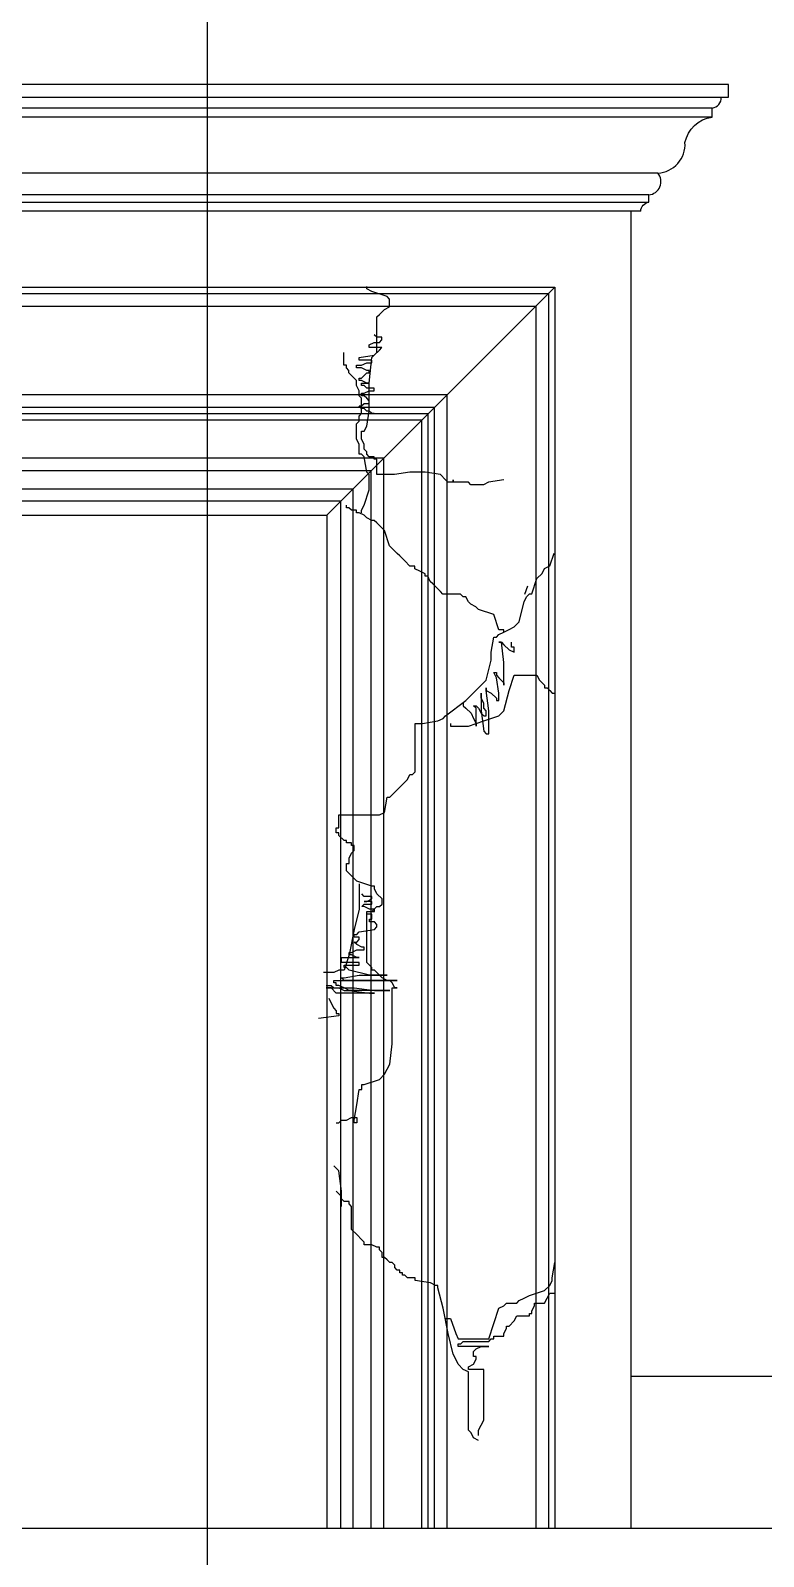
# Model space of a CAD drawing. Extents: x 413 to 4733, y 3071 to 7730.
# Drawn here: x 2938 to 3517, y 4114 to 5319 of the extents above; entities that cross this region are included whole.
import ezdxf

# ---------------------------------------------------------------- set-up
doc = ezdxf.new("R2010")
doc.units = 0
doc.header["$LTSCALE"] = 10
doc.header["$MEASUREMENT"] = 0
for name, color, linetype in [('3', 3, 'CONTINUOUS'), ('4', 4, 'CONTINUOUS'), ('7', 7, 'CONTINUOUS'), ('BH', 3, 'CONTINUOUS'), ('TEXT', 3, 'CONTINUOUS')]:
    doc.layers.add(name, color=color, linetype=linetype)

msp = doc.modelspace()

# ---------------------------------------------------------------- linework, layer by layer
at = {"layer": '3'}
for p, q in [((1820.6, 5266.2), (3483.5, 5266.2)), ((3476.3, 5257.6), (1827.8, 5257.6)), ((3476.3, 5250.5), (1827.8, 5250.5)), ((3433.5, 5206.2), (1870.6, 5206.2)), ((3426.3, 5189.1), (1877.8, 5189.1)), ((1877.8, 5183.3), (3426.3, 5183.3)), ((2111.2, 4957), (3192.8, 4957)), ((3192.8, 4136.2), (3192.8, 4957)), ((2120.8, 4947.4), (3183.2, 4947.4)), ((3183.2, 4136.2), (3183.2, 4947.4))]:
    msp.add_line(p, q, dxfattribs=at)
for points in [[(1957, 4136.2), (1957, 5111.2), (3347, 5111.2), (3347, 4136.2)], [(1967, 4136.2), (1967, 5101.2), (3337, 5101.2), (3337, 4136.2)], [(3267, 4136.2), (3267, 5031.2), (2037, 5031.2), (2037, 4136.2)], [(3257, 4136.2), (3257, 5021.2), (2047, 5021.2), (2047, 4136.2)], [(3247, 4136.2), (3247, 5011.2), (2057, 5011.2), (2057, 4136.2)], [(3217, 4136.2), (3217, 4981.2), (2087, 4981.2), (2087, 4136.2)], [(3207, 4136.2), (3207, 4971.2), (2097, 4971.2), (2097, 4136.2)]]:
    msp.add_lwpolyline(points, dxfattribs=at)
at = {"layer": '4'}
for p, q in [((3419.9, 5176.2), (1884.2, 5176.2)), ((3412, 5176.2), (3412, 4136.2)), ((3412, 4256.2), (4502, 4256.2)), ((802, 4136.2), (4502, 4136.2))]:
    msp.add_line(p, q, dxfattribs=at)
msp.add_lwpolyline([(3419.9, 5176.2, -0.340497), (3426.3, 5183.3), (3426.3, 5189.1, 0.611772), (3433.5, 5206.2, 0.417577), (3454.9, 5230.3, -0.315657), (3476.3, 5250.5), (3476.3, 5257.6, 0.406082), (3483.5, 5266.2), (3489.2, 5266.2), (3489.2, 5276.2), (1814.9, 5276.2), (1814.9, 5266.2), (1820.6, 5266.2, 0.406082), (1827.8, 5257.6), (1827.8, 5250.5, -0.315657), (1849.2, 5230.3, 0.417577), (1870.6, 5206.2, 0.611772), (1877.8, 5189.1), (1877.8, 5183.3, -0.340497), (1884.2, 5176.2)], format="xyb", dxfattribs=at)
for points in [[(1952, 4136.2), (1952, 5116.2), (3352, 5116.2), (3352, 4136.2)], [(2132, 4136.2), (2132, 4936.2), (3172, 4936.2), (3172, 4136.2)]]:
    msp.add_lwpolyline(points, dxfattribs=at)
at = {"layer": '7'}
msp.add_line((3172, 4936.2), (3352, 5116.2), dxfattribs=at)
msp.add_lwpolyline([(3252, 4136.2), (3252, 5016.2), (2052, 5016.2), (2052, 4136.2)], dxfattribs=at)
at = {"layer": 'BH', "color": 3}
for p, q in [((3203.5, 5114.7), (3203.5, 5116.7)), ((3207.5, 5112.7), (3203.5, 5114.7)), ((3219.6, 5108.7), (3207.5, 5112.7)), ((3213.5, 5094.6), (3217.6, 5098.6)), ((3217.6, 5098.6), (3221.6, 5100.6)), ((3221.6, 5106.7), (3219.6, 5108.7)), ((3221.6, 5100.6), (3221.6, 5106.7)), ((3211.5, 5092.6), (3213.5, 5094.6)), ((3211.5, 5064.5), (3211.5, 5092.6)), ((3211.5, 5076.6), (3209.5, 5078.6)), ((3215.5, 5076.6), (3211.5, 5076.6)), ((3213.5, 5072.5), (3215.5, 5074.5)), ((3215.5, 5074.5), (3215.5, 5076.6)), ((3185.5, 5054.5), (3185.5, 5064.5)), ((3197.5, 5060.5), (3209.5, 5062.5)), ((3205.5, 5070.5), (3209.5, 5072.5)), ((3205.5, 5068.5), (3205.5, 5070.5)), ((3215.5, 5068.5), (3205.5, 5068.5)), ((3207.5, 5060.5), (3209.5, 5062.5)), ((3209.5, 5072.5), (3213.5, 5072.5)), ((3209.5, 5062.5), (3213.5, 5066.5)), ((3209.5, 5062.5), (3211.5, 5064.5)), ((3213.5, 5066.5), (3215.5, 5068.5)), ((3187.5, 5054.5), (3185.5, 5054.5)), ((3187.5, 5052.5), (3187.5, 5054.5)), ((3189.5, 5050.4), (3187.5, 5052.5)), ((3189.5, 5048.4), (3189.5, 5050.4)), ((3195.5, 5054.5), (3199.5, 5054.5)), ((3195.5, 5052.5), (3195.5, 5054.5)), ((3199.5, 5052.5), (3195.5, 5052.5)), ((3197.5, 5058.5), (3197.5, 5060.5)), ((3207.5, 5058.5), (3197.5, 5058.5)), ((3199.5, 5054.5), (3203.5, 5056.5)), ((3203.5, 5050.4), (3199.5, 5052.5)), ((3203.5, 5056.5), (3207.5, 5056.5)), ((3205.5, 5050.4), (3203.5, 5050.4)), ((3205.5, 5040.4), (3207.5, 5060.5)), ((3205.5, 5048.4), (3205.5, 5050.4)), ((3207.5, 5056.5), (3207.5, 5058.5)), ((3191.5, 5046.4), (3189.5, 5048.4)), ((3193.5, 5044.4), (3191.5, 5046.4)), ((3195.5, 5042.4), (3193.5, 5044.4)), ((3195.5, 5038.4), (3195.5, 5042.4)), ((3197.5, 5034.4), (3195.5, 5038.4)), ((3197.5, 5044.4), (3199.5, 5044.4)), ((3197.5, 5042.4), (3197.5, 5044.4)), ((3199.5, 5042.4), (3197.5, 5042.4)), ((3199.5, 5044.4), (3203.5, 5048.4)), ((3203.5, 5040.4), (3199.5, 5042.4)), ((3199.5, 5040.4), (3205.5, 5040.4)), ((3199.5, 5038.4), (3199.5, 5040.4)), ((3201.5, 5038.4), (3199.5, 5038.4)), ((3203.5, 5036.4), (3201.5, 5038.4)), ((3203.5, 5048.4), (3205.5, 5048.4)), ((3205.5, 5040.4), (3203.5, 5040.4)), ((3205.5, 5018.3), (3205.5, 5040.4)), ((3197.5, 5030.4), (3197.5, 5034.4)), ((3199.5, 5028.4), (3197.5, 5030.4)), ((3199.5, 5032.4), (3201.5, 5032.4)), ((3199.5, 5030.4), (3199.5, 5032.4)), ((3201.5, 5030.4), (3199.5, 5030.4)), ((3199.5, 5016.3), (3199.5, 5028.4)), ((3201.5, 5032.4), (3205.5, 5034.4)), ((3203.5, 5028.4), (3201.5, 5030.4)), ((3209.5, 5036.4), (3203.5, 5036.4)), ((3205.5, 5026.4), (3203.5, 5028.4)), ((3205.5, 5034.4), (3209.5, 5034.4)), ((3205.5, 5024.3), (3205.5, 5026.4)), ((3209.5, 5034.4), (3209.5, 5036.4)), ((3197.5, 5022.3), (3199.5, 5022.3)), ((3199.5, 5020.3), (3197.5, 5022.3)), ((3197.5, 5014.3), (3199.5, 5016.3)), ((3197.5, 5010.3), (3197.5, 5014.3)), ((3199.5, 5022.3), (3201.5, 5024.3)), ((3201.5, 5020.3), (3199.5, 5020.3)), ((3199.5, 5016.3), (3209.5, 5016.3)), ((3201.5, 5024.3), (3205.5, 5024.3)), ((3203.5, 5018.3), (3201.5, 5020.3)), ((3205.5, 5018.3), (3203.5, 5018.3)), ((3203.5, 5006.3), (3205.5, 5018.3)), ((3207.5, 5016.3), (3205.5, 5018.3)), ((3209.5, 5016.3), (3207.5, 5016.3)), ((3195.5, 5008.3), (3197.5, 5010.3)), ((3195.5, 4996.2), (3195.5, 5008.3)), ((3199.5, 5002.3), (3201.5, 5002.3)), ((3199.5, 4996.2), (3199.5, 5002.3)), ((3201.5, 5002.3), (3203.5, 5006.3)), ((3197.5, 4992.2), (3195.5, 4996.2)), ((3197.5, 4984.2), (3197.5, 4992.2)), ((3201.5, 4992.2), (3199.5, 4996.2)), ((3201.5, 4988.2), (3201.5, 4992.2)), ((3199.5, 4984.2), (3197.5, 4984.2)), ((3201.5, 4982.2), (3199.5, 4984.2)), ((3203.5, 4986.2), (3201.5, 4988.2)), ((3203.5, 4970.1), (3201.5, 4982.2)), ((3203.5, 4984.2), (3203.5, 4986.2)), ((3205.5, 4982.2), (3203.5, 4984.2)), ((3209.5, 4982.2), (3205.5, 4982.2)), ((3209.5, 4980.2), (3209.5, 4982.2)), ((3211.5, 4980.2), (3209.5, 4980.2)), ((3211.5, 4968.1), (3211.5, 4980.2)), ((3205.5, 4968.1), (3203.5, 4970.1)), ((3205.5, 4956.1), (3205.5, 4968.1)), ((3225.6, 4968.1), (3211.5, 4968.1)), ((3237.6, 4970.1), (3225.6, 4968.1)), ((3249.7, 4970.1), (3237.6, 4970.1)), ((3261.7, 4968.1), (3249.7, 4970.1)), ((3265.7, 4964.1), (3261.7, 4968.1)), ((3201.5, 4944), (3205.5, 4956.1)), ((3267.7, 4962.1), (3265.7, 4964.1)), ((3271.7, 4962.1), (3267.7, 4962.1)), ((3271.7, 4964.1), (3271.7, 4962.1)), ((3271.7, 4962.1), (3271.7, 4964.1)), ((3283.8, 4962.1), (3271.7, 4962.1)), ((3285.8, 4960.1), (3283.8, 4962.1)), ((3295.8, 4960.1), (3285.8, 4960.1)), ((3299.8, 4962.1), (3295.8, 4960.1)), ((3311.8, 4964.1), (3299.8, 4962.1)), ((3187.5, 4942), (3187.5, 4944)), ((3189.5, 4942), (3187.5, 4942)), ((3191.5, 4940), (3189.5, 4942)), ((3199.5, 4940), (3201.5, 4944)), ((3195.5, 4940), (3191.5, 4940)), ((3195.5, 4938), (3195.5, 4940)), ((3197.5, 4938), (3195.5, 4938)), ((3201.5, 4936), (3197.5, 4938)), ((3199.5, 4938), (3199.5, 4940)), ((3203.5, 4934), (3201.5, 4936)), ((3207.5, 4932), (3203.5, 4934)), ((3209.5, 4932), (3207.5, 4932)), ((3211.5, 4930), (3209.5, 4932)), ((3213.5, 4928), (3211.5, 4930)), ((3217.6, 4924), (3213.5, 4928)), ((3221.6, 4911.9), (3217.6, 4924)), ((3225.6, 4907.9), (3221.6, 4911.9)), ((3227.6, 4905.9), (3225.6, 4907.9)), ((3229.6, 4903.9), (3227.6, 4905.9)), ((3348.1, 4896), (3351.5, 4906.2)), ((3233.6, 4899.9), (3229.6, 4903.9)), ((3237.6, 4895.8), (3233.6, 4899.9)), ((3241.6, 4895.8), (3237.6, 4895.8)), ((3241.6, 4893.8), (3241.6, 4895.8)), ((3245.6, 4891.8), (3241.6, 4893.8)), ((3342, 4890), (3344, 4894)), ((3344, 4894), (3348.1, 4896)), ((3249.7, 4889.8), (3245.6, 4891.8)), ((3249.7, 4887.8), (3249.7, 4889.8)), ((3251.7, 4887.8), (3249.7, 4887.8)), ((3253.7, 4883.8), (3251.7, 4887.8)), ((3255.7, 4881.8), (3253.7, 4883.8)), ((3261.7, 4875.8), (3255.7, 4881.8)), ((3334, 4874), (3338, 4886)), ((3338, 4886), (3342, 4890)), ((3263.7, 4873.8), (3261.7, 4875.8)), ((3277.7, 4873.8), (3263.7, 4873.8)), ((3279.7, 4871.7), (3277.7, 4873.8)), ((3281.8, 4871.7), (3279.7, 4871.7)), ((3283.8, 4867.7), (3281.8, 4871.7)), ((3328, 4867.9), (3330, 4871.9)), ((3328.5, 4873.6), (3330.7, 4880.4)), ((3330, 4871.9), (3332, 4874)), ((3332, 4874), (3334, 4874)), ((3285.8, 4865.7), (3283.8, 4867.7)), ((3289.8, 4863.7), (3285.8, 4865.7)), ((3291.8, 4861.7), (3289.8, 4863.7)), ((3303.8, 4857.7), (3291.8, 4861.7)), ((3307.8, 4845.6), (3303.8, 4857.7)), ((3324, 4851.9), (3328, 4867.9)), ((3311.8, 4845.6), (3307.8, 4845.6)), ((3311.8, 4843.6), (3311.8, 4845.6)), ((3311.9, 4843.8), (3316, 4845.8)), ((3316, 4845.8), (3320, 4847.8)), ((3320, 4847.8), (3324, 4851.9)), ((3301.9, 4827.8), (3303.9, 4839.8)), ((3303.9, 4839.8), (3305.9, 4839.8)), ((3305.9, 4839.8), (3307.9, 4841.8)), ((3307.9, 4841.8), (3311.9, 4843.8)), ((3307.9, 4835.8), (3309.9, 4835.8)), ((3309.9, 4835.8), (3307.9, 4835.8)), ((3309.9, 4835.8), (3311.9, 4833.8)), ((3311.9, 4819.7), (3309.9, 4835.8)), ((3311.9, 4833.8), (3316, 4829.8)), ((3318, 4831.8), (3318, 4835.8)), ((3297.9, 4805.7), (3301.9, 4821.7)), ((3301.9, 4821.7), (3301.9, 4827.8)), ((3316, 4829.8), (3320, 4827.8)), ((3320, 4831.8), (3318, 4831.8)), ((3320, 4827.8), (3320, 4831.8)), ((3303.9, 4811.7), (3305.9, 4811.7)), ((3305.9, 4807.7), (3303.9, 4811.7)), ((3305.9, 4811.7), (3305.9, 4809.7)), ((3305.9, 4809.7), (3307.9, 4807.7)), ((3311.9, 4801.7), (3311.9, 4819.7)), ((3316, 4797.7), (3320, 4809.7)), ((3320, 4809.7), (3338, 4809.7)), ((3338, 4809.7), (3340, 4805.7)), ((3281.9, 4789.6), (3297.9, 4805.7)), ((3297.9, 4799.7), (3297.9, 4797.7)), ((3297.9, 4797.7), (3297.9, 4799.7)), ((3299.9, 4781.6), (3297.9, 4797.7)), ((3297.9, 4797.7), (3301.9, 4795.6)), ((3307.9, 4795.6), (3305.9, 4807.7)), ((3307.9, 4807.7), (3311.9, 4803.7)), ((3311.9, 4803.7), (3311.9, 4801.7)), ((3311.9, 4781.6), (3316, 4797.7)), ((3340, 4805.7), (3342, 4803.7)), ((3342, 4803.7), (3344, 4801.7)), ((3344, 4801.7), (3344, 4799.7)), ((3344, 4799.7), (3346.1, 4799.7)), ((3346.1, 4799.7), (3348.1, 4797.7)), ((3348.1, 4797.7), (3350.1, 4795.6)), ((3265.8, 4777.6), (3281.9, 4789.6)), ((3279.8, 4787.6), (3279.8, 4785.6)), ((3279.8, 4785.6), (3281.9, 4783.6)), ((3287.9, 4785.6), (3289.9, 4785.6)), ((3289.9, 4783.6), (3287.9, 4785.6)), ((3289.9, 4785.6), (3291.9, 4783.6)), ((3293.9, 4795.6), (3293.9, 4781.6)), ((3293.9, 4791.6), (3293.9, 4795.6)), ((3295.9, 4787.6), (3293.9, 4791.6)), ((3295.9, 4783.6), (3295.9, 4787.6)), ((3301.9, 4795.6), (3305.9, 4791.6)), ((3305.9, 4791.6), (3305.9, 4789.6)), ((3305.9, 4789.6), (3307.9, 4789.6)), ((3307.9, 4789.6), (3307.9, 4795.6)), ((3350.1, 4795.6), (3352.1, 4795.6)), ((3247.7, 4771.5), (3259.8, 4773.6)), ((3259.8, 4773.6), (3263.8, 4775.6)), ((3263.8, 4775.6), (3265.8, 4777.6)), ((3281.9, 4783.6), (3285.9, 4779.6)), ((3283.9, 4769.5), (3295.9, 4773.6)), ((3285.9, 4779.6), (3287.9, 4775.6)), ((3287.9, 4775.6), (3289.9, 4771.5)), ((3289.9, 4769.5), (3289.9, 4783.6)), ((3291.9, 4783.6), (3293.9, 4779.6)), ((3293.9, 4781.6), (3295.9, 4765.5)), ((3293.9, 4779.6), (3295.9, 4777.6)), ((3297.9, 4781.6), (3295.9, 4783.6)), ((3295.9, 4773.6), (3307.9, 4777.6)), ((3295.9, 4777.6), (3297.9, 4777.6)), ((3297.9, 4777.6), (3297.9, 4781.6)), ((3299.9, 4763.5), (3299.9, 4781.6)), ((3307.9, 4777.6), (3311.9, 4781.6)), ((3241.7, 4771.5), (3247.7, 4771.5)), ((3241.7, 4733.4), (3241.7, 4771.5)), ((3269.8, 4771.5), (3269.8, 4769.5)), ((3269.8, 4769.5), (3283.9, 4769.5)), ((3289.9, 4771.5), (3289.9, 4769.5)), ((3295.9, 4765.5), (3297.9, 4763.5)), ((3297.9, 4763.5), (3299.9, 4763.5)), ((3223.7, 4715.3), (3235.7, 4727.4)), ((3235.7, 4727.4), (3237.7, 4731.4)), ((3237.7, 4731.4), (3239.7, 4731.4)), ((3239.7, 4731.4), (3241.7, 4733.4)), ((3217.7, 4701.3), (3219.7, 4713.3)), ((3219.7, 4713.3), (3221.7, 4713.3)), ((3221.7, 4713.3), (3223.7, 4715.3)), ((3213.6, 4699.3), (3217.7, 4701.3)), ((3179.5, 4689.2), (3181.5, 4689.2)), ((3179.5, 4685.2), (3179.5, 4689.2)), ((3181.5, 4699.3), (3213.6, 4699.3)), ((3181.5, 4689.2), (3181.5, 4699.3)), ((3181.5, 4685.2), (3179.5, 4685.2)), ((3181.5, 4683.2), (3181.5, 4685.2)), ((3185.6, 4679.2), (3181.5, 4683.2)), ((3187.6, 4679.2), (3185.6, 4679.2)), ((3187.6, 4677.2), (3187.6, 4679.2)), ((3191.6, 4677.2), (3187.6, 4677.2)), ((3191.6, 4675.2), (3191.6, 4677.2)), ((3189.6, 4665.1), (3191.6, 4669.1)), ((3189.6, 4661.1), (3189.6, 4665.1)), ((3193.6, 4675.2), (3191.6, 4675.2)), ((3191.6, 4669.1), (3193.6, 4671.2)), ((3193.6, 4671.2), (3193.6, 4675.2)), ((3187.6, 4661.1), (3189.6, 4661.1)), ((3187.6, 4655.1), (3187.6, 4661.1)), ((3189.6, 4653.1), (3187.6, 4655.1)), ((3195.6, 4647.1), (3189.6, 4653.1)), ((3207.6, 4643), (3195.6, 4647.1)), ((3197.6, 4645), (3197.6, 4625)), ((3209.6, 4643), (3207.6, 4643)), ((3209.6, 4641), (3209.6, 4643)), ((3211.6, 4637), (3209.6, 4641)), ((3201.6, 4635), (3199.6, 4637)), ((3199.6, 4627), (3201.6, 4629)), ((3207.6, 4635), (3201.6, 4635)), ((3201.6, 4631), (3203.6, 4631)), ((3207.6, 4631), (3201.6, 4631)), ((3201.6, 4629), (3207.6, 4629)), ((3203.6, 4631), (3207.6, 4633)), ((3207.6, 4633), (3207.6, 4635)), ((3207.6, 4629), (3207.6, 4631)), ((3215.6, 4633), (3211.6, 4637)), ((3213.6, 4627), (3215.6, 4629)), ((3215.6, 4629), (3215.6, 4633)), ((3197.6, 4625), (3193.6, 4608.9)), ((3201.6, 4627), (3199.6, 4627)), ((3205.6, 4625), (3201.6, 4627)), ((3203.6, 4623), (3209.6, 4623)), ((3203.6, 4621), (3203.6, 4623)), ((3203.6, 4623), (3207.6, 4623)), ((3203.6, 4582.8), (3203.6, 4623)), ((3207.6, 4621), (3203.6, 4621)), ((3209.6, 4625), (3205.6, 4625)), ((3205.6, 4616.9), (3207.6, 4616.9)), ((3205.6, 4614.9), (3205.6, 4616.9)), ((3207.6, 4623), (3211.6, 4627)), ((3207.6, 4616.9), (3207.6, 4621)), ((3209.6, 4623), (3209.6, 4625)), ((3211.6, 4627), (3213.6, 4627)), ((3193.6, 4608.9), (3189.6, 4588.8)), ((3193.6, 4604.9), (3195.6, 4604.9)), ((3193.6, 4602.9), (3193.6, 4604.9)), ((3195.6, 4604.9), (3197.6, 4606.9)), ((3197.6, 4606.9), (3209.6, 4608.9)), ((3209.6, 4614.9), (3205.6, 4614.9)), ((3211.6, 4612.9), (3209.6, 4614.9)), ((3209.6, 4608.9), (3211.6, 4610.9)), ((3211.6, 4610.9), (3211.6, 4612.9)), ((3191.6, 4590.8), (3195.6, 4592.8)), ((3197.6, 4602.9), (3193.6, 4602.9)), ((3193.6, 4598.9), (3195.6, 4598.9)), ((3195.6, 4596.9), (3193.6, 4598.9)), ((3195.6, 4598.9), (3197.6, 4600.9)), ((3199.6, 4594.9), (3195.6, 4596.9)), ((3195.6, 4592.8), (3201.6, 4592.8)), ((3197.6, 4600.9), (3197.6, 4602.9)), ((3201.6, 4594.9), (3199.6, 4594.9)), ((3201.6, 4592.8), (3201.6, 4594.9)), ((3183.5, 4586.8), (3197.6, 4586.8)), ((3183.5, 4582.8), (3183.5, 4586.8)), ((3197.6, 4582.8), (3183.5, 4582.8)), ((3189.6, 4588.8), (3185.6, 4576.8)), ((3185.6, 4580.8), (3197.6, 4580.8)), ((3185.6, 4578.8), (3185.6, 4580.8)), ((3189.6, 4590.8), (3191.6, 4590.8)), ((3189.6, 4588.8), (3189.6, 4590.8)), ((3191.6, 4588.8), (3189.6, 4588.8)), ((3195.6, 4586.8), (3191.6, 4588.8)), ((3197.6, 4586.8), (3195.6, 4586.8)), ((3197.6, 4580.8), (3197.6, 4582.8)), ((3205.6, 4580.8), (3203.6, 4582.8)), ((3207.6, 4578.8), (3205.6, 4580.8)), ((3177.5, 4574.8), (3169.5, 4574.8)), ((3181.5, 4576.8), (3177.5, 4574.8)), ((3177.5, 4568.7), (3227.7, 4568.7)), ((3177.5, 4566.7), (3177.5, 4568.7)), ((3185.6, 4576.8), (3181.5, 4576.8)), ((3183.5, 4570.8), (3185.6, 4570.8)), ((3185.6, 4568.7), (3183.5, 4570.8)), ((3187.6, 4578.8), (3185.6, 4578.8)), ((3185.6, 4570.8), (3197.6, 4572.8)), ((3227.7, 4568.7), (3185.6, 4568.7)), ((3189.6, 4576.8), (3187.6, 4578.8)), ((3205.6, 4572.8), (3189.6, 4576.8)), ((3197.6, 4572.8), (3219.7, 4572.8)), ((3219.7, 4572.8), (3205.6, 4572.8)), ((3207.6, 4576.8), (3207.6, 4578.8)), ((3209.6, 4576.8), (3207.6, 4576.8)), ((3211.6, 4574.8), (3209.6, 4576.8)), ((3215.6, 4570.8), (3211.6, 4574.8)), ((3219.7, 4568.7), (3215.6, 4570.8)), ((3221.7, 4568.7), (3219.7, 4568.7)), ((3223.7, 4566.7), (3221.7, 4568.7)), ((3171.5, 4564.7), (3175.5, 4564.7)), ((3171.5, 4562.7), (3193.6, 4562.7)), ((3175.5, 4562.7), (3171.5, 4562.7)), ((3175.5, 4564.7), (3177.5, 4562.7)), ((3179.5, 4558.7), (3175.5, 4562.7)), ((3179.5, 4566.7), (3177.5, 4566.7)), ((3177.5, 4562.7), (3181.5, 4562.7)), ((3179.5, 4564.7), (3179.5, 4566.7)), ((3181.5, 4564.7), (3179.5, 4564.7)), ((3209.6, 4558.7), (3179.5, 4558.7)), ((3185.6, 4562.7), (3181.5, 4564.7)), ((3181.5, 4562.7), (3185.6, 4560.7)), ((3189.6, 4560.7), (3185.6, 4562.7)), ((3185.6, 4560.7), (3189.6, 4560.7)), ((3221.7, 4560.7), (3189.6, 4560.7)), ((3189.6, 4560.7), (3205.6, 4558.7)), ((3193.6, 4562.7), (3209.6, 4560.7)), ((3205.6, 4558.7), (3209.6, 4558.7)), ((3209.6, 4560.7), (3221.7, 4560.7)), ((3225.7, 4562.7), (3223.7, 4566.7)), ((3223.7, 4562.7), (3227.7, 4562.7)), ((3223.7, 4518.6), (3223.7, 4562.7)), ((3227.7, 4562.7), (3225.7, 4562.7)), ((3173.5, 4554.7), (3175.5, 4550.7)), ((3175.5, 4550.7), (3177.5, 4546.7)), ((3177.5, 4546.7), (3179.5, 4544.7)), ((3179.5, 4544.7), (3179.5, 4542.6)), ((3181.5, 4540.6), (3165.5, 4538.6)), ((3179.5, 4542.6), (3181.5, 4542.6)), ((3181.5, 4542.6), (3181.5, 4540.6)), ((3221.7, 4502.5), (3223.7, 4518.6)), ((3217.7, 4494.5), (3219.7, 4498.5)), ((3219.7, 4498.5), (3221.7, 4502.5)), ((3199.6, 4486.4), (3201.6, 4486.4)), ((3199.6, 4482.4), (3199.6, 4486.4)), ((3201.6, 4486.4), (3213.6, 4490.4)), ((3213.6, 4490.4), (3217.7, 4494.5)), ((3195.6, 4470.4), (3197.6, 4482.4)), ((3197.6, 4482.4), (3199.6, 4482.4)), ((3187.6, 4458.3), (3191.6, 4460.3)), ((3191.6, 4460.3), (3195.6, 4460.3)), ((3193.6, 4458.3), (3195.6, 4470.4)), ((3195.6, 4460.3), (3195.6, 4456.3)), ((3179.5, 4456.3), (3181.5, 4456.3)), ((3181.5, 4456.3), (3183.5, 4458.3)), ((3183.5, 4458.3), (3187.6, 4458.3)), ((3193.6, 4456.3), (3193.6, 4458.3)), ((3195.6, 4456.3), (3193.6, 4456.3)), ((3181.5, 4418.2), (3177.5, 4422.2)), ((3183.5, 4402.1), (3181.5, 4418.2)), ((3181.5, 4400.1), (3179.5, 4402.1)), ((3183.5, 4398.1), (3181.5, 4400.1)), ((3183.5, 4390), (3183.5, 4402.1)), ((3183.5, 4396.1), (3183.5, 4398.1)), ((3185.6, 4394.1), (3183.5, 4396.1)), ((3189.6, 4394.1), (3185.6, 4394.1)), ((3189.6, 4392.1), (3189.6, 4394.1)), ((3191.6, 4390), (3189.6, 4392.1)), ((3191.6, 4372), (3191.6, 4390)), ((3195.6, 4368), (3191.6, 4372)), ((3199.6, 4363.9), (3195.6, 4368)), ((3201.6, 4361.9), (3199.6, 4363.9)), ((3201.6, 4359.9), (3201.6, 4361.9)), ((3207.6, 4359.9), (3201.6, 4359.9)), ((3211.6, 4357.9), (3207.6, 4359.9)), ((3213.6, 4357.9), (3211.6, 4357.9)), ((3213.6, 4355.9), (3213.6, 4357.9)), ((3215.6, 4353.9), (3213.6, 4355.9)), ((3215.6, 4349.9), (3215.6, 4353.9)), ((3217.7, 4349.9), (3215.6, 4349.9)), ((3219.7, 4347.9), (3217.7, 4349.9)), ((3221.7, 4345.9), (3219.7, 4347.9)), ((3223.7, 4345.9), (3221.7, 4345.9)), ((3225.7, 4343.9), (3223.7, 4345.9)), ((3225.7, 4341.9), (3225.7, 4343.9)), ((3227.7, 4339.8), (3225.7, 4341.9)), ((3229.7, 4339.8), (3227.7, 4339.8)), ((3229.7, 4337.8), (3229.7, 4339.8)), ((3350.1, 4333.8), (3352.1, 4345.9)), ((3231.7, 4337.8), (3229.7, 4337.8)), ((3231.7, 4335.8), (3231.7, 4337.8)), ((3233.7, 4335.8), (3231.7, 4335.8)), ((3235.7, 4333.8), (3233.7, 4335.8)), ((3241.7, 4333.8), (3235.7, 4333.8)), ((3241.7, 4331.8), (3241.7, 4333.8)), ((3253.8, 4329.8), (3241.7, 4331.8)), ((3257.8, 4327.8), (3253.8, 4329.8)), ((3259.8, 4327.8), (3257.8, 4327.8)), ((3259.8, 4325.8), (3259.8, 4327.8)), ((3344, 4323.8), (3348.1, 4327.8)), ((3348.1, 4327.8), (3350.1, 4331.8)), ((3350.1, 4331.8), (3350.1, 4333.8)), ((3263.8, 4309.7), (3259.8, 4325.8)), ((3322, 4313.7), (3324, 4315.8)), ((3324, 4315.8), (3328, 4317.8)), ((3328, 4317.8), (3332, 4319.8)), ((3332, 4319.8), (3344, 4323.8)), ((3344, 4313.7), (3348.1, 4321.8)), ((3348.1, 4321.8), (3352, 4321.8)), ((3267.8, 4289.7), (3263.8, 4309.7)), ((3303.9, 4297.7), (3307.9, 4309.7)), ((3307.9, 4309.7), (3311.9, 4311.7)), ((3311.9, 4311.7), (3314, 4313.7)), ((3314, 4313.7), (3322, 4313.7)), ((3320, 4299.7), (3322, 4303.7)), ((3322, 4303.7), (3332, 4303.7)), ((3332, 4305.7), (3334, 4305.7)), ((3332, 4303.7), (3332, 4305.7)), ((3334, 4307.7), (3336, 4311.7)), ((3334, 4305.7), (3334, 4307.7)), ((3336, 4313.7), (3344, 4313.7)), ((3336, 4311.7), (3336, 4313.7)), ((3265.8, 4301.7), (3269.8, 4301.7)), ((3269.8, 4301.7), (3273.8, 4289.7)), ((3299.9, 4285.6), (3303.9, 4297.7)), ((3311.9, 4289.7), (3314, 4293.7)), ((3314, 4295.7), (3316, 4295.7)), ((3314, 4293.7), (3314, 4295.7)), ((3316, 4295.7), (3320, 4299.7)), ((3271.8, 4273.6), (3267.8, 4289.7)), ((3273.8, 4289.7), (3275.8, 4285.6)), ((3275.8, 4285.6), (3299.9, 4285.6)), ((3275.8, 4281.6), (3277.8, 4281.6)), ((3275.8, 4279.6), (3275.8, 4281.6)), ((3299.9, 4279.6), (3275.8, 4279.6)), ((3277.8, 4281.6), (3279.8, 4283.6)), ((3279.8, 4283.6), (3299.9, 4283.6)), ((3289.9, 4277.6), (3293.9, 4279.6)), ((3293.9, 4279.6), (3299.9, 4279.6)), ((3299.9, 4283.6), (3301.9, 4285.6)), ((3301.9, 4285.6), (3303.9, 4285.6)), ((3303.9, 4287.6), (3311.9, 4287.6)), ((3303.9, 4285.6), (3303.9, 4287.6)), ((3311.9, 4287.6), (3311.9, 4289.7)), ((3273.8, 4269.6), (3271.8, 4273.6)), ((3275.8, 4265.6), (3273.8, 4269.6)), ((3287.9, 4275.6), (3289.9, 4277.6)), ((3287.9, 4271.6), (3287.9, 4275.6)), ((3289.9, 4271.6), (3287.9, 4271.6)), ((3287.9, 4265.6), (3289.9, 4269.6)), ((3289.9, 4269.6), (3289.9, 4271.6)), ((3279.8, 4261.5), (3275.8, 4265.6)), ((3283.9, 4259.5), (3279.8, 4261.5)), ((3283.9, 4263.5), (3287.9, 4265.6)), ((3283.9, 4261.5), (3283.9, 4263.5)), ((3295.9, 4261.5), (3283.9, 4261.5)), ((3283.9, 4213.4), (3283.9, 4259.5)), ((3295.9, 4221.4), (3295.9, 4261.5)), ((3293.9, 4217.4), (3295.9, 4221.4)), ((3285.9, 4211.3), (3283.9, 4213.4)), ((3287.9, 4207.3), (3285.9, 4211.3)), ((3291.9, 4205.3), (3287.9, 4207.3)), ((3291.9, 4213.4), (3293.9, 4217.4)), ((3291.9, 4209.3), (3291.9, 4213.4))]:
    msp.add_line(p, q, dxfattribs=at)
at = {"layer": 'TEXT'}
msp.add_lwpolyline([(3077.9, 3576.6), (3077.9, 7323.7), (3205.5, 7323.7)], dxfattribs=at)

doc.saveas('drawing.dxf')
